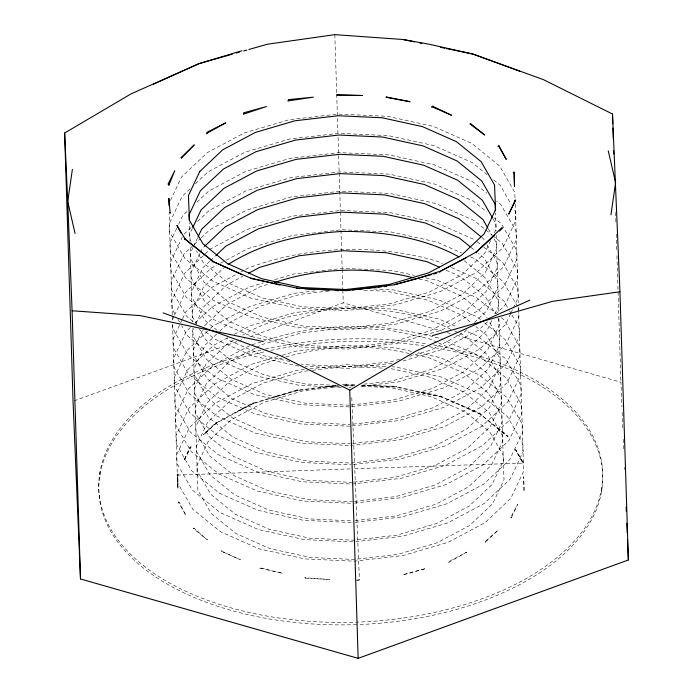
<?xml version="1.0" encoding="UTF-8"?>
<svg xmlns="http://www.w3.org/2000/svg" width="693" height="693" viewBox="0 0 693 693"><rect width="100%" height="100%" fill="white"/><g stroke="black" fill="none" stroke-linecap="round" stroke-linejoin="round"><path stroke-width="0.52" stroke-dasharray="3.46 2.6" d="M177.936 488.357L178.04 473.839L177.131 474.246L177.936 488.357L177.157 475.095L178.023 474.714M523.51 490.583L523.587 476.723L524.384 490.202L523.484 490.791L524.384 490.202M190.852 447.531L191.138 446.69L190.021 446.933L183.888 460.758L190.852 447.531L190.047 447.782L183.888 460.758M511.486 517.515L517.645 504.322L510.403 517.948L511.486 517.515L510.68 517.766M170.513 200.407L181.557 176.992L207.476 152.538L244.317 132.917L289.094 119.733L338.175 114.05L387.595 116.32L433.342 126.369L471.716 143.373L499.601 165.965L514.743 192.308L515.02 198.752M176.784 228.24L169.872 242.871L171.05 270.833L186.192 297.176L214.076 319.759L252.451 336.772L298.198 346.812L347.617 349.09L396.708 343.399L441.484 330.214L478.317 310.594L504.235 286.14L517.125 258.827L515.956 230.864L500.814 204.522L496.708 201.204M178.621 224.333L182.77 215.558L188.271 210.369M182.45 236.789L170.478 262.153L171.647 290.116L186.798 316.458L194.993 323.103L212.309 306.791L249.151 287.171L263.401 282.978M192.359 228.352L189.622 234.147L189.891 240.601M192.966 247.635L190.228 253.43L191.259 278.162L204.66 301.464L229.322 321.448L263.271 336.486L303.733 345.374L347.444 347.384L390.861 342.351L430.466 330.691L463.054 313.34L485.975 291.71L497.383 267.55L496.344 242.81L492.593 236.287M193.416 246.665L197.522 237.968M199.956 253.387L190.826 272.713L191.866 297.444L205.258 320.746L216.77 330.067M200.407 252.417L202.235 248.553L203.768 247.106M172.297 319.993L174.134 316.095M174.593 315.116L185.187 292.68L211.105 268.226L216.77 265.211M182.112 319.768L172.895 339.275L174.073 367.238L189.215 393.581L217.1 416.172L255.474 433.177L301.221 443.225L349.567 445.443M182.571 318.789L185.793 311.963L211.712 287.508L237.214 273.926M193.555 328.621L192.645 330.561L193.676 355.292L207.077 378.595L231.739 398.57L265.688 413.617L306.15 422.496L349.861 424.506M195.833 323.796L204.045 306.393L226.975 284.762L242.801 276.334M202.373 330.509L193.252 349.835L194.283 374.575L207.683 397.869L232.346 417.853L266.285 432.9L306.756 441.779L350.467 443.789M490.696 240.584L484.771 253.144L461.841 274.774L429.262 292.125L389.657 303.785L346.24 308.818L302.52 306.808L262.058 297.929L228.118 282.883L203.447 262.898L196.483 250.788M494.352 232.848L496.171 228.985L495.495 212.855M491.744 320.608L487.188 330.266L464.258 351.905L431.678 369.256L392.073 380.916L363.478 384.225M494.941 313.842L498.588 306.107L497.557 281.375L484.156 258.073L478.404 253.413M510.507 313.972L505.44 324.705L479.53 349.159L442.688 368.78L397.912 381.964L358.428 386.538M510.966 313.002L512.811 309.095M513.27 308.125L518.338 297.392L517.169 269.43L502.018 243.087L493 235.776M193.442 528.551L193.745 527.962L207.406 539.942L193.442 528.551L194.257 528.742M217.169 422.418L203.344 434.927L215.939 422.479L217.169 422.418L252.78 402.858L254.028 403.005L297.548 389.674L298.666 390.029L336.122 385.403M190.021 188.86L182.164 196.275L169.274 223.588L170.443 251.55L185.585 277.893L213.47 300.485L251.845 317.489L297.592 327.538L347.011 329.807L396.101 324.116L440.878 310.932L477.711 291.32L503.629 266.857L516.528 239.544L515.349 211.582L513.782 208.862M195.513 183.671L208.082 171.821L244.915 152.2L289.691 139.016L338.782 133.333L388.201 135.603L433.948 145.643L472.323 162.656L487.084 174.61M196.907 202.217L208.688 191.103L245.521 171.483L290.298 158.299L339.388 152.607L388.808 154.886L434.554 164.925L472.929 181.938L486.867 193.226M184.156 234.095L191.225 227.425M197.514 221.5L209.286 210.377L246.128 190.766L290.904 177.581L339.986 171.89L389.405 174.16L435.161 184.208L473.527 201.213L486.651 211.85M193.399 245.227L183.974 254.114L171.084 281.436L172.254 309.39L175.909 315.748M194.187 244.482L200.468 238.557M201.256 237.812L209.892 229.66L246.734 210.048L291.51 196.864L340.592 191.173L390.012 193.442L435.758 203.491L474.133 220.495L492.177 235.118M209.719 261.348L202.841 267.836L191.433 291.996L192.472 316.727L196.76 324.185M210.481 260.62L215.064 256.297M225.606 266.207L203.447 287.119L192.039 311.278L192.489 322.028M190.324 327.538L186.4 331.245L173.501 358.558L174.671 386.521L189.813 412.863L217.706 435.455L256.081 452.46L301.827 462.5L351.247 464.778M204.652 325.675L227.573 304.045L260.161 286.694L269.3 284.009M207.415 331.254L186.997 350.528L174.108 377.841L175.277 405.803L190.419 432.146L218.312 454.729L256.679 471.742L302.434 481.782L351.853 484.052L400.935 478.369L445.712 465.185L482.545 445.564L508.463 421.11L521.361 393.797L520.183 365.835L505.041 339.492L483.714 322.219M210.559 328.291L212.916 326.065L249.757 306.453L294.534 293.269L316.935 290.67M216.718 334.147L205.258 344.958L193.849 369.118L194.889 393.849L208.281 417.151L232.952 437.136L266.892 452.174L307.363 461.062L351.074 463.071L394.49 458.038L434.095 446.379L466.684 429.028L489.605 407.397L501.004 383.238L499.974 358.506L486.573 335.204L475.892 326.542M219.776 331.263L228.179 323.328L260.767 305.977L300.372 294.317L328.967 290.999M466.71 329.738L463.66 332.623L431.072 349.974L409.745 356.254M474.358 322.522L486.581 310.992L497.99 286.824L496.95 262.093L485.698 242.524M487.56 321.725L478.924 329.877L442.082 349.497L401.377 361.477M485.568 541.978L498.18 530.162L484.381 542.221L485.568 541.978L484.901 542.099M254.028 403.005L215.965 423.328L203.344 434.927M178.3 502.208L178.933 501.689L186.001 515.479L178.3 502.208L179.192 502.529M298.666 390.029L252.806 403.707L234.754 412.95M220.547 263.193L225.268 260.681M226.213 260.178L247.938 248.614L292.715 235.421L341.805 229.738L391.224 232.008L436.971 242.056L461.564 252.954M240.991 271.916L244.768 269.906M245.712 269.404L248.544 267.888C308.905 245.669 375.814 243.434 437.578 261.339L442.498 263.513M227.685 337.803L213.522 345.348L187.604 369.802L174.714 397.124L175.883 425.086L191.025 451.42L218.91 474.012L257.285 491.016L303.032 501.065L352.451 503.335M234.303 334.286L250.355 325.736L295.131 312.552L344.222 306.86L393.641 309.13L439.388 319.178L457.094 327.027M233.437 340.133L228.785 342.611L205.864 364.241L194.456 388.401L195.495 413.132L208.888 436.434L233.558 456.418L267.498 471.457L307.961 480.344L351.68 482.354M242.749 335.169C273.25 316.675 309.45 311.59 344.395 308.567C380.674 308.991 418.217 312.248 450.874 329.348M255.457 348.007L229.392 361.893L206.471 383.524L195.062 407.683L196.102 432.415L209.494 455.717L234.156 475.701L268.104 490.739L308.567 499.627L352.278 501.637M256.393 347.514L261.971 344.542L301.576 332.874L345.001 327.85L388.712 329.859L429.175 338.738L436.936 342.177M354.937 384.832L347.617 384.502L343.511 385.213M74.064 400.866L237.612 341.32M238.626 340.956L244.724 338.73M249.801 336.885L343.252 302.858L442.047 331.098M274.593 279.677L293.927 273.986L343.009 268.304L392.429 270.573L414.267 275.364M261.14 342.021L250.961 345.019L214.128 364.631L188.21 389.085L175.312 416.398L176.49 444.36L191.632 470.703L219.516 493.295L257.891 510.299L303.638 520.348L353.058 522.617M262.153 341.718C319.187 321.708 382.103 322.141 439.994 338.461L442.948 339.769M278.023 356.505L251.568 364.301L214.726 383.913L188.817 408.368L175.918 435.68L177.087 463.643L192.238 489.986L220.123 512.577L258.498 529.582L304.244 539.63L353.664 541.9L402.746 536.209L447.522 523.024L484.364 503.413L510.282 478.958L523.172 451.645L522.002 423.683L506.86 397.34L478.967 374.748L440.601 357.744L416.684 352.494M282.094 355.31L296.344 351.108L345.426 345.426L394.845 347.695L412.526 351.576M281.878 358.142L262.578 363.825L229.998 381.167L207.068 402.806L195.669 426.966L196.699 451.697L210.1 475L234.762 494.975L268.702 510.022L309.173 518.91L352.884 520.919M285.932 356.947C325.563 345.322 368.797 344.083 409.026 353.465M399.592 359.243L391.467 361.633L348.051 366.666L304.34 364.657L301.221 363.972M403.958 574.774L425.97 568.477L402.85 574.636L403.698 574.731M275.563 396.613L297.574 390.523L338.245 385.672L322.453 387.231M361.235 385.273L396.084 387.11L441.831 397.15L480.206 414.163L507.276 436.564L508.064 435.897L480.206 414.102L480.18 413.314L442.212 397.063L441.805 396.301L396.777 386.919L361.2 385.109M305.448 578.187L329.885 579.504L304.738 577.728L305.7 578.127M342.429 384.554L346.639 383.991L347.617 384.502M442.212 397.063L419.144 391.779M356.687 580.24L359.416 579.911L351.689 395.573M339.068 210.707L292.108 216.147L247.34 229.331L210.499 248.943L184.581 273.397L171.691 300.71L172.271 314.691M304.418 369.525L296.95 370.391L252.174 383.575L215.332 403.196L189.414 427.65L176.524 454.963L177.694 482.926L192.836 509.268L220.729 531.86L259.095 548.865L304.851 558.913L354.27 561.183L403.352 555.491L448.128 542.307L484.97 522.695L510.88 498.241L523.778 470.919L522.609 442.957L507.458 416.623L479.573 394.031L441.198 377.027L395.452 366.978L392.229 366.831M309.754 368.91L346.032 364.709L385.784 366.536M308.082 370.824L302.789 371.439L263.184 383.099L230.596 400.45L207.675 422.08L196.266 446.249L197.306 470.98L210.698 494.282L235.369 514.258L269.308 529.305L309.78 538.184L353.491 540.193L396.907 535.169L436.512 523.501L469.1 506.15L492.021 484.52L503.43 460.36L502.39 435.628L488.998 412.326L464.327 392.342L430.388 377.304L389.916 368.416M312.318 370.339L346.205 366.406L384.589 368.174M391.969 363.297L348.224 368.364L305.249 366.389M339.397 386.547L303.395 390.722L263.79 402.382L231.202 419.733L208.281 441.363L196.873 465.523L197.912 490.263L211.304 513.556L235.975 533.541L269.915 548.587L310.377 557.467L354.097 559.476L397.513 554.443L437.118 542.784L469.698 525.433L492.628 503.802L504.028 479.643L502.997 454.911L489.596 431.609L464.934 411.625L430.994 396.587L390.523 387.699L359.606 386.278M344.69 385.932L353.205 385.984M355.007 385.213L344.386 385.75M348.83 387.647L350.961 387.404M351.377 404.981L392.68 400.199L432.285 388.53L464.864 371.179L487.785 349.549L499.194 325.389L498.882 317.862M351.568 406.678L398.518 401.238L443.295 388.054L480.128 368.442L506.046 343.988L518.944 316.675L518.762 312.37M353.04 424.142L393.277 419.482L432.882 407.813L465.471 390.462L488.392 368.832L499.8 344.672L498.761 319.941L497.695 318.078M352.174 425.961L399.125 420.521L443.901 407.337L480.734 387.725L506.652 363.271L519.542 335.949L518.555 312.292M352.59 443.546L393.884 438.756L433.489 427.096L466.077 409.745L488.998 388.115L500.407 363.955L499.367 339.224L489.189 321.509M350.641 445.495L399.722 439.804L444.499 426.619L481.34 407.008L507.259 382.553L520.148 355.232L518.979 327.269L511.668 314.553M353.378 464.527L400.329 459.087L445.105 445.902L481.947 426.29L507.856 401.827L520.755 374.515L519.585 346.552L504.443 320.209L500.337 316.892M353.794 482.111L395.097 477.321L434.702 465.661L467.281 448.31L490.211 426.68L501.611 402.52L500.58 377.78L487.179 354.487L462.517 334.502L459.606 333.212M354.4 501.385L395.703 496.604L435.308 484.944L467.888 467.593L490.809 445.963L502.217 421.794L501.178 397.063L487.785 373.761L463.115 353.785L437.907 342.611M354.591 503.092L401.542 497.652L446.318 484.468L483.151 464.847L509.069 440.393L521.968 413.08L520.789 385.117L505.647 358.775L477.763 336.183L465.956 330.951M355.007 520.668L396.301 515.887L435.906 504.218L468.494 486.876L491.415 465.237L502.823 441.077L501.784 416.346L488.392 393.044L463.721 373.068L429.781 358.021L413.175 354.374M355.197 522.375L402.148 516.935L446.916 503.742L483.757 484.13L509.676 459.676L522.565 432.363L521.396 404.4L506.254 378.057L478.369 355.466L443.927 340.202M356.687 580.197L359.416 579.911M343.503 385.152L354.989 385.083M252.806 403.707L253.291 403.69L252.78 402.858M177.157 475.095L352.598 468.789M354.755 468.711L523.232 463.089L515.531 449.601L522.349 462.768L523.206 462.24L515.531 449.601M259.702 568.147L282.761 573.362L259.338 567.61L260.178 568.13M480.206 414.102L461.105 405.336M371.647 385.577L396.058 386.261L396.777 386.919M341.199 210.455L390.618 212.725L436.365 222.774L474.74 239.778M373.7 288.964L393.035 289.856L438.782 299.896L477.156 316.9L482.9 321.552M364.042 290.211L387.5 291.294L427.971 300.182L461.91 315.22L471.777 323.215M335.862 385.36L304.946 383.939L264.475 375.052L230.535 360.005L205.864 340.029L199.437 328.846M341.311 387.3L299.411 385.377L253.655 375.329L215.289 358.324L187.396 335.733L181.653 325.745M349.255 405.223L305.544 403.222L265.081 394.334L231.141 379.288L206.471 359.312L193.078 336.01L192.758 328.482M349.428 406.93L300.017 404.66L254.262 394.612L215.887 377.607L188.002 355.015L172.86 328.673L172.678 324.376M350.034 426.212L300.615 423.943L254.868 413.894L216.493 396.89L188.609 374.298L173.467 347.955L172.47 324.298M221.327 551.143L240.419 559.753L221.327 551.143L221.31 550.571L222.003 551.212M297.574 390.523L297.548 389.674M425.701 277.876L438.175 280.613L476.55 297.626L496.24 313.565L504.842 305.422L517.732 278.11L516.562 250.147L501.42 223.804L494.031 217.827M419.066 279.071L427.364 280.899L461.304 295.937L485.975 315.921L487.04 317.784M289.813 361.469L263.868 355.769L229.929 340.731L226.637 338.063M298.804 366.095L253.058 356.055L214.683 339.042L203.196 329.747M507.276 436.564L508.09 436.746L494.126 425.138M447.245 332.588L450.363 333.48M456.6 335.265L620.911 382.233L621.95 407.008M522.349 462.768L523.232 463.089M470.426 256.878L475.346 259.061L503.231 281.653L517.333 306.176M451.351 267.437L475.944 278.343L503.837 300.927L509.06 310.014M446.153 270.209L460.698 276.654L485.369 296.639L495.01 313.418M454.755 331.063L458.636 332.787M493.65 179.929L500.207 185.239L511.174 204.314M481.912 237.465L483.558 238.799L485.161 241.588M477.2 241.77L482.943 246.422M483.757 247.089L502.624 262.37L517.766 288.712L518.355 302.694M471.006 247.418L475.112 250.753M464.206 260.707L484.762 277.356L498.154 300.658L498.657 312.491M493.061 218.875L495.738 223.536L496.058 231.064M488.305 228.837L492.056 235.36M509.58 310.923L511.148 313.652M191.129 241.467L190.055 239.605L189.336 222.392M177.997 319.386L179.565 322.106M346.665 384.84L346.639 383.991M622.175 412.396L622.851 428.551M623.302 439.327L623.709 449.021M624.48 467.333L624.566 469.49M515.245 204.132L515.921 220.261L503.023 247.583L477.113 272.037L440.272 291.649L395.495 304.833L346.413 310.525L296.994 308.255L251.238 298.207L212.872 281.202L184.979 258.61L169.837 232.268L169.075 213.99M518.537 306.99L518.719 311.296M518.373 307.995L518.511 311.218M496.24 235.36L496.777 248.267L485.369 272.427L462.448 294.057L429.868 311.408L390.263 323.068L346.838 328.101L303.127 326.091L262.664 317.203L228.716 302.165L204.054 282.181L190.662 258.879L190.073 244.906M172.323 315.774L172.496 320.071M615.583 212.439L615.895 222.167M616.268 234.069L616.77 250.286M616.943 255.7L620.911 382.233M601.489 488.998L601.567 491.458M334.849 34.65L336.677 93.053M336.711 94.135L337.933 133.065M338.071 137.396L339.154 172.003M339.189 173.085L340.376 210.932M340.41 212.015L342.169 268.252M342.203 269.334L342.81 288.799M342.844 289.882L343.252 302.858M99.913 472.219L99.991 474.688M429.201 346.708A252.061 141.675 -1.8 0 1 600.216 497.808A252.061 141.675 -1.8 0 1 358.87 624.549M356.713 624.627A252.061 141.675 -1.8 0 1 103.188 514.7A252.061 141.675 -1.8 0 1 264.362 351.801M270.764 350.398A252.061 141.675 -1.8 0 1 423.804 345.868M433.411 344.958A252.061 141.675 -1.8 0 1 554.989 559.19A252.061 141.675 -1.8 0 1 150.797 571.162A252.061 141.675 -1.8 0 1 261.096 350.069M265.35 349.09A252.061 141.675 -1.8 0 1 426.966 343.893M466.779 552.13L448.761 562.439L447.487 561.642L448.735 561.59L466.779 552.13"/><path stroke-width="1.04" d="M72.375 169.447L67.732 201.654L72.089 310.767L80.501 578.976L358.151 658.35L628.36 559.979L619.949 291.762L612.499 114.024L543.338 79.591L473.042 54.097L429.288 44.257L402.997 39.492L334.849 34.65L267.524 44.205L248.865 49.489M610.949 214.865L615.592 182.657L608.263 150.857M168.737 185.464L174.792 170.686L168.035 184.173L168.927 184.641M439.665 272.366L439.977 271.595L439.154 271.543L417.463 278.447L394.612 284.658L431.592 274.584M192.819 227.382L201.031 209.988L223.952 188.357L256.531 171.006L296.136 159.347L339.561 154.314L383.272 156.323L423.735 165.211L457.675 180.249L482.345 200.234L492.524 217.94M197.981 237.006L201.628 229.27L224.558 207.64L257.138 190.289L296.743 178.629L340.159 173.596L383.879 175.606L424.341 184.494L458.281 199.532L482.952 219.516L487.777 227.902M181.323 158.247L194.257 144.854L180.96 157.709L181.757 157.467M212.266 261.919L212.907 261.148L185.49 239.466L176.906 225.416L180.89 232.839M204.53 246.387L225.156 226.923L257.744 209.572L297.349 197.903L340.765 192.879L384.476 194.889L424.948 203.768L458.887 218.815L481.089 236.798M215.826 255.578L225.762 246.206L258.35 228.855L297.955 217.186L341.372 212.162L385.083 214.163L425.554 223.051L459.494 238.097L470.183 246.751M440.904 271.093L476.472 251.966L494.776 235.178M476.481 251.905L502.044 227.555L502.416 228.3L499.367 231.046M185.161 238.669L184.381 239.328L185.49 239.466M243.399 114.198L266.467 106.54L243.685 112.794L244.196 113.617L243.711 113.643M169.231 212.985L170.097 212.465L168.849 198.285L169.04 205.639M80.501 578.976L73.051 401.238L64.64 133.021L130.951 93.936L199.108 63.6L241.909 50.754M163.158 312.907L280.665 355.752L349.748 390.142L416.138 351.013L529.755 300.19M228.231 264.492C262.153 242.663 302.174 233.974 341.978 231.436C382.371 231.133 423.293 237.396 459.13 256.947M248.389 273.363L259.554 267.411L299.159 255.752L342.576 250.719L386.296 252.728L426.758 261.616L439.362 267.203M439.639 271.517L466.155 257.874M153.569 84.122L199.108 63.6L232.276 54.193M337.569 94.768L336.677 95.14L362.552 95.513L337.578 94.846M274.376 282.51C319.057 267.697 368.304 266.216 413.877 277.936M432.449 335.62L552.719 301.299L619.949 291.762M236.426 53.014L239.535 52.14M243.685 50.961L246.795 50.078M433.61 274.03L436.642 273.198M386.746 97.098L410.057 101.715L385.897 97.254L386.989 97.037M394.863 284.702L358.16 289.353M340.609 289.648L348.051 289.483M349.861 290.298L346.743 290.662L304.885 288.825M351.931 290.064L356.089 289.587M345.781 290.393L375.892 287.404M378.006 287.205L381.167 286.893M384.338 286.581L386.451 286.374M299.593 288.626L251.828 278.681L213.461 261.867L184.347 238.479M296.361 288.123L329.132 290.038M335.386 290.488L338.513 290.714M72.089 310.767L140.332 315.618L263.149 341.493M402.997 39.492L414.501 41.883M419.724 42.975L421.812 43.416M440.635 47.341L444.811 48.207M446.907 48.649L473.042 54.097L520.166 71.405M250.615 278.075L280.024 285.048M212.24 261.07L242.126 274.818M475.805 252.027L476.507 252.754L476.472 251.966M75.061 233.454L67.732 201.654L64.64 133.021M170.097 212.465L170.166 213.288M626.151 507.189L626.325 511.503M626.827 523.354L627.234 533.047M627.503 539.509L628.36 559.979M495.408 210.707L495.14 204.253L481.739 180.951L457.077 160.967L423.128 145.928L382.666 137.041L338.955 135.031L295.539 140.064L255.934 151.724L223.345 169.075L200.424 190.705L189.016 214.865L189.241 220.244M612.499 114.024L612.811 123.752M612.941 128.084L613.279 138.895M613.651 150.788L613.755 154.037M349.748 390.142L358.151 658.35M515.289 200.138L508.723 214.12L515.315 200.987L514.423 200.52L515.289 200.138M199.818 171.431L188.409 195.591L189.449 220.322L202.841 243.624L227.512 263.6L261.452 278.647L301.923 287.534L345.634 289.535L389.05 284.511L428.655 272.843L461.243 255.492L484.164 233.862L495.564 209.702L494.533 184.97L481.141 161.668L456.47 141.693L422.531 126.646L382.06 117.758L338.349 115.748L294.932 120.781L255.327 132.441L222.739 149.792L199.818 171.431M432.709 106.237L431.54 107.112L432.735 107.086L451.524 115.263L432.709 106.237M207.545 133.134L206.904 133.827L206.869 133.255L225.658 122.878L206.843 132.406L207.545 133.134M498.977 145.833L497.851 146.318L499.003 146.682L506.254 159.407L498.977 145.833M288.487 100.45L287.855 100.944L313.366 97.167L288.461 99.61L288.487 100.45M514.119 172.176L513.201 172.505L514.145 173.025L514.492 186.512L514.119 172.176M471.11 124.09L469.906 123.926L484.684 134.996L471.11 124.09"/></g></svg>
